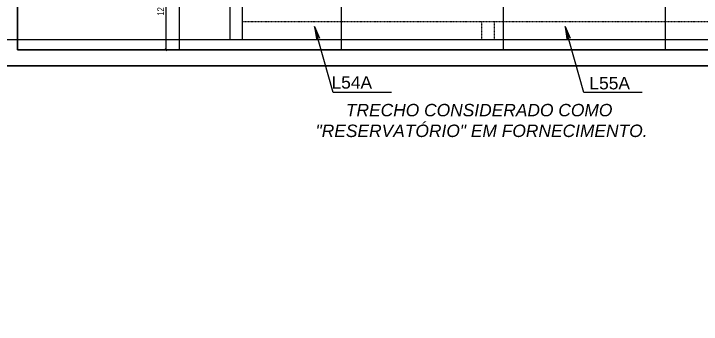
# Model space of a CAD drawing. Extents: x -9338 to -2786, y 930 to 5130.
# Drawn here: x -7413 to -6377, y 2336 to 2804 of the extents above; entities that cross this region are included whole.
import ezdxf

# ---------------------------------------------------------------- set-up
doc = ezdxf.new("R2010")
doc.units = 0
doc.linetypes.add('HIDDEN2', pattern=[0.1875, 0.125, -0.0625])
for name, color, linetype in [('1', 3, 'Continuous'), ('210', 3, 'HIDDEN2'), ('220', 5, 'Continuous'), ('226', 4, 'Continuous'), ('249', 1, 'Continuous'), ('COTA', 2, 'Continuous'), ('Painéis', 200, 'Continuous')]:
    doc.layers.add(name, color=color, linetype=linetype)
doc.styles.add('COTA TECNICA-50', font='techl___.ttf', dxfattribs={"height": 10})
doc.styles.get("Standard").update_dxf_attribs({"font": 'arial.ttf'})
doc.dimstyles.new('COTA PAINEL-50', dxfattribs={"dimtxt": 10, "dimasz": 3, "dimexe": 3, "dimexo": 3, "dimgap": 3, "dimtad": 1, "dimdec": 1, "dimzin": 9, "dimdsep": 46, "dimtxsty": 'COTA TECNICA-50', "dimblk1": 'OBLIQUE', "dimblk2": 'OBLIQUE', "dimsah": 1, "dimcen": 0.9, "dimclrd": 4, "dimclre": 4, "dimclrt": 240, "dimadec": 1, "dimazin": 3, "dimtfac": 1, "dimtdec": 1, "dimtmove": 0, "dimatfit": 3, "dimfxl": 1, "dimtolj": 1, "dimtzin": 12, "dimarcsym": 0})

# ---------------------------------------------------------------- blocks, each defined once
blk = doc.blocks.new('_Oblique')
at = {"color": 0, "linetype": 'ByBlock', "lineweight": -2}
blk.add_line((-0.5, -0.5), (0.5, 0.5), dxfattribs=at)
blk = doc.blocks.new('*D165')
at = {"layer": 'COTA', "color": 4, "lineweight": -2, "transparency": 16777216}
for p, q in [((-7166.5, 2871.9), (-7186.7, 2871.9)), ((-7183.7, 2871.9), (-7183.7, 2749.9)), ((-7166.5, 2749.9), (-7186.7, 2749.9))]:
    blk.add_line(p, q, dxfattribs=at)
at = {"layer": 'Defpoints', "color": 0, "transparency": 16777216}
for p in [(-7163.5, 2871.9), (-7183.7, 2749.9), (-7163.5, 2749.9)]:
    blk.add_point(p, dxfattribs=at)
at = {"layer": 'COTA', "color": 4, "lineweight": -2, "transparency": 16777216, "xscale": 3, "yscale": 3, "zscale": 3}
for p, rotation in [((-7183.7, 2871.9), 90), ((-7183.7, 2749.9), 270)]:
    blk.add_blockref('_Oblique', p, dxfattribs=dict(at, rotation=rotation))
at = {"layer": 'COTA', "color": 240, "transparency": 16777216, "insert": (-7191.8, 2810.9), "char_height": 10, "attachment_point": 5, "rotation": 90, "style": 'COTA TECNICA-50'}
blk.add_mtext('\\A1;122', dxfattribs=at)

msp = doc.modelspace()

# ---------------------------------------------------------------- linework, layer by layer
at = {"layer": '1'}
for p, q in [((-7087.15, 2765.44), (-7087.15, 3094.44)), ((-7068.15, 2765.44), (-7068.15, 3094.44)), ((-7407.55, 3048.48), (-7407.55, 2765.44))]:
    msp.add_line(p, q, dxfattribs=at)
at = {"layer": '210'}
for p, q in [((-7068.15, 2792.44), (-6198.65, 2792.44)), ((-6707.65, 2765.44), (-6707.65, 2792.44)), ((-6688.65, 2765.44), (-6688.65, 2792.44))]:
    msp.add_line(p, q, dxfattribs=at)
at = {"layer": '220'}
for p, q in [((-8990.81, 2765.44), (-5526.03, 2765.44)), ((-9034.7, 2725.44), (-5526.03, 2725.44))]:
    msp.add_line(p, q, dxfattribs=at)
for points in [[(-4250.02, 2746.44), (-4395.06, 2746.44), (-4395.03, 2057.44), (-4666.03, 2057.44), (-4666.03, 1457.44), (-5431.03, 1457.44), (-5431.03, 2305.44), (-5566.03, 2305.44), (-5566.03, 2725.44), (-9034.7, 2725.44), (-9039.21, 4385.87)], [(-8999.21, 4385.98), (-8994.81, 2765.44), (-5526.03, 2765.44), (-5526.03, 2345.44), (-5391.03, 2345.44), (-5391.03, 1497.44), (-5281.82, 1497.44)]]:
    msp.add_lwpolyline(points, dxfattribs=at)
at = {"layer": '249'}
for points in [[(-6843.87, 2685.55), (-6931.54, 2685.55), (-6959.8, 2784.77), (-6952.35, 2767.57), (-6959.8, 2784.77), (-6957.06, 2766.23)], [(-6466.16, 2685.55), (-6553.83, 2685.55), (-6582.09, 2784.77), (-6574.64, 2767.57), (-6582.09, 2784.77), (-6579.35, 2766.23)]]:
    msp.add_lwpolyline(points, dxfattribs=at)
at = {"layer": 'Painéis'}
for p, q in [((-7407.55, 3113.44), (-7407.55, 2749.94)), ((-7163.55, 3113.44), (-7163.55, 2749.94)), ((-6919.55, 3013.44), (-6919.55, 2749.94)), ((-6675.55, 3013.44), (-6675.55, 2749.94)), ((-6431.55, 3013.44), (-6431.55, 2749.94)), ((-7407.55, 2749.94), (-6179.65, 2749.94))]:
    msp.add_line(p, q, dxfattribs=at)
msp.add_lwpolyline([(-7407.55, 3113.44), (-6179.65, 3113.44), (-6179.65, 2749.94), (-7407.55, 2749.94)], close=True, dxfattribs=at)

# ---------------------------------------------------------------- texts
at = {"layer": '226'}
for s, p in [('L54A', (-6934.23, 2691.25)), ('L55A', (-6545.61, 2690.12))]:
    msp.add_text(s, height=18.75, dxfattribs=at).set_placement(p)
at = {"layer": '226', "insert": (-7031.17, 2668.21), "char_height": 18.75, "width": 638.8365, "attachment_point": 1}
msp.add_mtext('\\pxqc;{\\fArial|b0|i1|c0|p34;TRECHO CONSIDERADO COMO\\P "RESERVATÓRIO" EM FORNECIMENTO.}', dxfattribs=at)

# ---------------------------------------------------------------- dimensions: what is measured, and where the dimension line sits
at = {"layer": 'COTA', "color": 252, "true_color": 0x939598}
dim = msp.add_linear_dim(base=(-7183.73, 2749.94), p1=(-7163.55, 2871.94), p2=(-7163.55, 2749.94), angle=90, dimstyle='COTA PAINEL-50', dxfattribs=at)
dim.commit()
dim.dimension.update_dxf_attribs({"geometry": '*D165', "text_midpoint": (-7191.79, 2810.94)})

doc.saveas('drawing.dxf')
